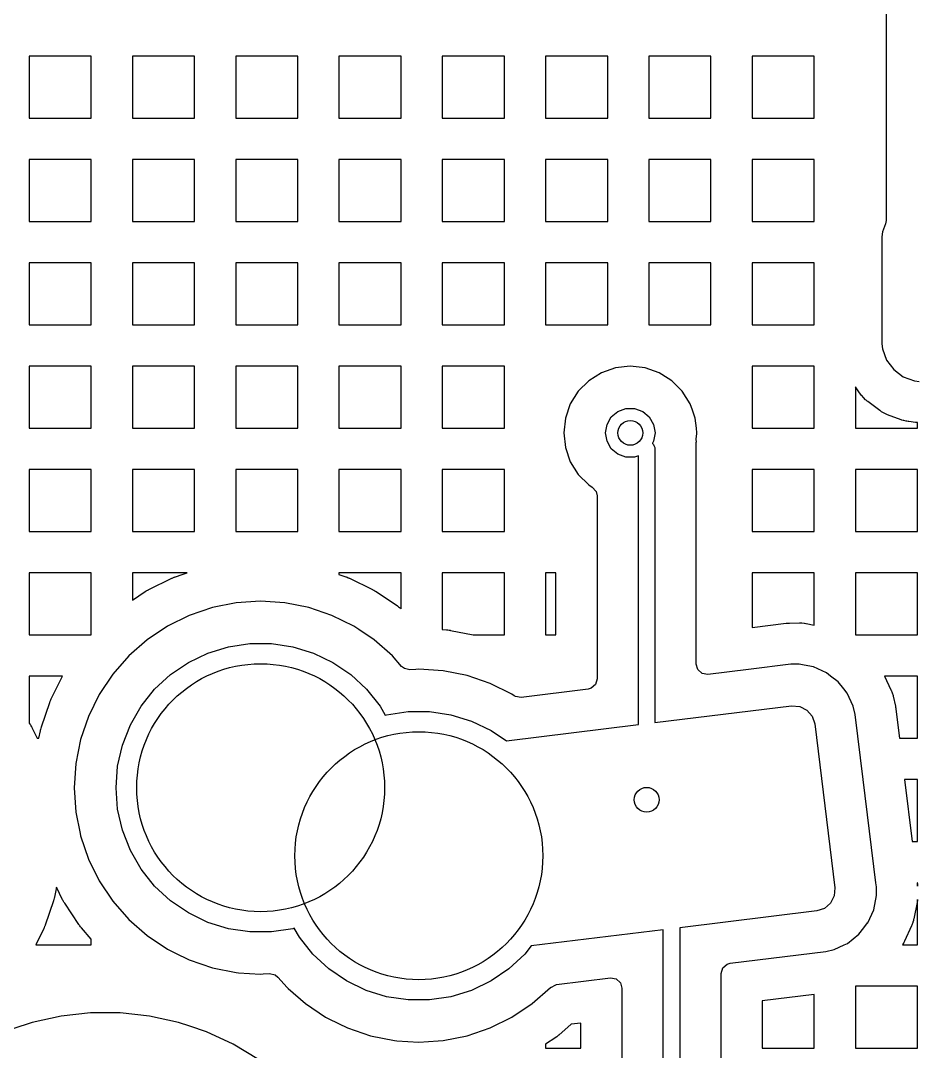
# Model space of a CAD drawing. Extents: x 2.49 to 8.57, y -5.87 to -1.87.
# Drawn here: x 5.5927 to 6.0205, y -4.6673 to -4.1763 of the extents above; entities that cross this region are included whole.
import ezdxf

# ---------------------------------------------------------------- set-up
doc = ezdxf.new("R2010")
doc.units = 0
doc.header["$MEASUREMENT"] = 0
doc.layers.add('BLACK', color=7, linetype='CONTINUOUS')

msp = doc.modelspace()

# ---------------------------------------------------------------- linework, layer by layer
at = {"layer": 'BLACK', "linetype": 'CONTINUOUS'}
for p, q in [((6.0051, -4.10219), (6.0051, -4.2715)), ((5.62638, -4.19323), (5.59678, -4.19323)), ((5.59678, -4.19323), (5.59678, -4.22284)), ((5.62638, -4.22284), (5.62638, -4.19323)), ((5.6756, -4.19323), (5.64599, -4.19323)), ((5.64599, -4.19323), (5.64599, -4.22284)), ((5.6756, -4.22284), (5.6756, -4.19323)), ((5.72481, -4.19323), (5.6952, -4.19323)), ((5.6952, -4.19323), (5.6952, -4.22284)), ((5.72481, -4.22284), (5.72481, -4.19323)), ((5.77402, -4.19323), (5.74442, -4.19323)), ((5.74442, -4.19323), (5.74442, -4.22284)), ((5.77402, -4.22284), (5.77402, -4.19323)), ((5.82323, -4.19323), (5.79363, -4.19323)), ((5.79363, -4.19323), (5.79363, -4.22284)), ((5.82323, -4.22284), (5.82323, -4.19323)), ((5.87245, -4.19323), (5.84284, -4.19323)), ((5.84284, -4.19323), (5.84284, -4.22284)), ((5.87245, -4.22284), (5.87245, -4.19323)), ((5.92166, -4.19323), (5.89205, -4.19323)), ((5.89205, -4.19323), (5.89205, -4.22284)), ((5.92166, -4.22284), (5.92166, -4.19323)), ((5.97087, -4.19323), (5.94127, -4.19323)), ((5.94127, -4.19323), (5.94127, -4.22284)), ((5.97087, -4.22284), (5.97087, -4.19323)), ((5.59678, -4.22284), (5.62638, -4.22284)), ((5.64599, -4.22284), (5.6756, -4.22284)), ((5.6952, -4.22284), (5.72481, -4.22284)), ((5.74442, -4.22284), (5.77402, -4.22284)), ((5.79363, -4.22284), (5.82323, -4.22284)), ((5.84284, -4.22284), (5.87245, -4.22284)), ((5.89205, -4.22284), (5.92166, -4.22284)), ((5.94127, -4.22284), (5.97087, -4.22284)), ((5.62638, -4.24244), (5.59678, -4.24244)), ((5.59678, -4.24244), (5.59678, -4.27205)), ((5.62638, -4.27205), (5.62638, -4.24244)), ((5.6756, -4.24244), (5.64599, -4.24244)), ((5.64599, -4.24244), (5.64599, -4.27205)), ((5.6756, -4.27205), (5.6756, -4.24244)), ((5.72481, -4.24244), (5.6952, -4.24244)), ((5.6952, -4.24244), (5.6952, -4.27205)), ((5.72481, -4.27205), (5.72481, -4.24244)), ((5.77402, -4.24244), (5.74442, -4.24244)), ((5.74442, -4.24244), (5.74442, -4.27205)), ((5.77402, -4.27205), (5.77402, -4.24244)), ((5.82323, -4.24244), (5.79363, -4.24244)), ((5.79363, -4.24244), (5.79363, -4.27205)), ((5.82323, -4.27205), (5.82323, -4.24244)), ((5.87245, -4.24244), (5.84284, -4.24244)), ((5.84284, -4.24244), (5.84284, -4.27205)), ((5.87245, -4.27205), (5.87245, -4.24244)), ((5.92166, -4.24244), (5.89205, -4.24244)), ((5.89205, -4.24244), (5.89205, -4.27205)), ((5.92166, -4.27205), (5.92166, -4.24244)), ((5.97087, -4.24244), (5.94127, -4.24244)), ((5.94127, -4.24244), (5.94127, -4.27205)), ((5.97087, -4.27205), (5.97087, -4.24244)), ((5.59678, -4.27205), (5.62638, -4.27205)), ((5.64599, -4.27205), (5.6756, -4.27205)), ((5.6952, -4.27205), (5.72481, -4.27205)), ((5.74442, -4.27205), (5.77402, -4.27205)), ((5.79363, -4.27205), (5.82323, -4.27205)), ((5.84284, -4.27205), (5.87245, -4.27205)), ((5.89205, -4.27205), (5.92166, -4.27205)), ((5.94127, -4.27205), (5.97087, -4.27205)), ((6.00479, -4.27321), (6.00338, -4.27698)), ((6.0051, -4.2715), (6.00479, -4.27321)), ((6.00338, -4.27698), (6.00313, -4.27933)), ((6.00313, -4.27933), (6.00313, -4.27933)), ((6.00313, -4.27933), (6.00313, -4.27933)), ((6.00313, -4.27933), (6.00313, -4.33034)), ((6.00338, -4.27698), (6.00338, -4.27698)), ((5.62638, -4.29165), (5.59678, -4.29165)), ((5.59678, -4.29165), (5.59678, -4.32126)), ((5.62638, -4.32126), (5.62638, -4.29165)), ((5.6756, -4.29165), (5.64599, -4.29165)), ((5.64599, -4.29165), (5.64599, -4.32126)), ((5.6756, -4.32126), (5.6756, -4.29165)), ((5.72481, -4.29165), (5.6952, -4.29165)), ((5.6952, -4.29165), (5.6952, -4.32126)), ((5.72481, -4.32126), (5.72481, -4.29165)), ((5.77402, -4.29165), (5.74442, -4.29165)), ((5.74442, -4.29165), (5.74442, -4.32126)), ((5.77402, -4.32126), (5.77402, -4.29165)), ((5.82323, -4.29165), (5.79363, -4.29165)), ((5.79363, -4.29165), (5.79363, -4.32126)), ((5.82323, -4.32126), (5.82323, -4.29165)), ((5.87245, -4.29165), (5.84284, -4.29165)), ((5.84284, -4.29165), (5.84284, -4.32126)), ((5.87245, -4.32126), (5.87245, -4.29165)), ((5.92166, -4.29165), (5.89205, -4.29165)), ((5.89205, -4.29165), (5.89205, -4.32126)), ((5.92166, -4.32126), (5.92166, -4.29165)), ((5.97087, -4.29165), (5.94127, -4.29165)), ((5.94127, -4.29165), (5.94127, -4.32126)), ((5.97087, -4.32126), (5.97087, -4.29165)), ((5.59678, -4.32126), (5.62638, -4.32126)), ((5.64599, -4.32126), (5.6756, -4.32126)), ((5.6952, -4.32126), (5.72481, -4.32126)), ((5.74442, -4.32126), (5.77402, -4.32126)), ((5.79363, -4.32126), (5.82323, -4.32126)), ((5.84284, -4.32126), (5.87245, -4.32126)), ((5.89205, -4.32126), (5.92166, -4.32126)), ((5.94127, -4.32126), (5.97087, -4.32126)), ((6.00313, -4.33034), (6.00313, -4.33034)), ((6.00313, -4.33034), (6.00338, -4.33269)), ((6.00338, -4.33269), (6.00536, -4.338)), ((6.00536, -4.338), (6.00536, -4.338)), ((6.00536, -4.338), (6.00876, -4.34254)), ((5.62638, -4.34087), (5.59678, -4.34087)), ((5.59678, -4.34087), (5.59678, -4.37047)), ((5.62638, -4.37047), (5.62638, -4.34087)), ((5.6756, -4.34087), (5.64599, -4.34087)), ((5.64599, -4.34087), (5.64599, -4.37047)), ((5.6756, -4.37047), (5.6756, -4.34087)), ((5.72481, -4.34087), (5.6952, -4.34087)), ((5.6952, -4.34087), (5.6952, -4.37047)), ((5.72481, -4.37047), (5.72481, -4.34087)), ((5.77402, -4.34087), (5.74442, -4.34087)), ((5.74442, -4.34087), (5.74442, -4.37047)), ((5.77402, -4.37047), (5.77402, -4.34087)), ((5.82323, -4.34087), (5.79363, -4.34087)), ((5.79363, -4.34087), (5.79363, -4.37047)), ((5.82323, -4.37047), (5.82323, -4.34087)), ((5.86947, -4.3441), (5.86345, -4.34788)), ((5.87617, -4.34176), (5.86947, -4.3441)), ((5.88323, -4.34096), (5.87617, -4.34176)), ((5.87617, -4.34176), (5.87617, -4.34176)), ((5.89029, -4.34176), (5.88323, -4.34096)), ((5.88323, -4.34096), (5.88323, -4.34096)), ((5.89699, -4.3441), (5.89029, -4.34176)), ((5.89029, -4.34176), (5.89029, -4.34176)), ((5.90125, -4.34678), (5.89699, -4.3441)), ((5.97087, -4.34087), (5.94127, -4.34087)), ((5.94127, -4.34087), (5.94127, -4.37047)), ((5.97087, -4.37047), (5.97087, -4.34087)), ((6.00876, -4.34254), (6.00876, -4.34254)), ((6.00876, -4.34254), (6.01329, -4.34593)), ((5.86345, -4.34788), (5.85843, -4.3529)), ((5.903, -4.34788), (5.90125, -4.34678)), ((5.90802, -4.3529), (5.903, -4.34788)), ((6.01329, -4.34593), (6.01329, -4.34593)), ((6.01329, -4.34593), (6.0186, -4.34791)), ((6.0186, -4.34791), (6.0186, -4.34791)), ((6.0186, -4.34791), (6.01888, -4.34794)), ((6.01888, -4.34794), (6.02095, -4.34816)), ((5.85843, -4.3529), (5.85465, -4.35892)), ((5.9118, -4.35892), (5.90802, -4.3529)), ((5.9922, -4.35313), (5.99048, -4.35083)), ((5.99048, -4.35083), (5.99048, -4.37047)), ((5.99348, -4.35485), (5.9922, -4.35313)), ((5.85465, -4.35892), (5.85231, -4.36562)), ((5.91284, -4.36188), (5.9118, -4.35892)), ((5.9937, -4.35512), (5.99348, -4.35485)), ((5.99416, -4.35565), (5.9937, -4.35512)), ((5.9944, -4.3559), (5.99416, -4.35565)), ((5.99539, -4.35689), (5.9944, -4.3559)), ((5.99564, -4.35713), (5.99539, -4.35689)), ((5.99618, -4.35759), (5.99564, -4.35713)), ((5.99645, -4.35781), (5.99618, -4.35759)), ((6.00211, -4.36205), (5.99645, -4.35781)), ((5.87418, -4.36508), (5.87732, -4.36245)), ((5.87732, -4.36245), (5.88118, -4.36104)), ((5.88118, -4.36104), (5.88528, -4.36104)), ((5.88528, -4.36104), (5.88913, -4.36245)), ((5.88913, -4.36245), (5.89228, -4.36508)), ((5.91415, -4.36562), (5.91284, -4.36188)), ((6.00239, -4.36225), (6.00211, -4.36205)), ((6.00298, -4.36263), (6.00239, -4.36225)), ((6.00328, -4.3628), (6.00298, -4.36263)), ((6.00451, -4.36347), (6.00328, -4.3628)), ((6.00482, -4.36363), (6.00451, -4.36347)), ((6.00546, -4.36392), (6.00482, -4.36363)), ((6.00579, -4.36406), (6.00546, -4.36392)), ((6.01233, -4.3665), (6.00579, -4.36406)), ((5.85231, -4.36562), (5.85151, -4.37268)), ((5.85231, -4.36562), (5.85231, -4.36562)), ((5.87142, -4.37268), (5.87213, -4.36864)), ((5.87213, -4.36864), (5.87418, -4.36508)), ((5.89228, -4.36508), (5.89433, -4.36864)), ((5.89433, -4.36864), (5.89504, -4.37268)), ((5.9147, -4.37047), (5.91415, -4.36562)), ((5.91415, -4.36562), (5.91415, -4.36562)), ((6.01261, -4.36659), (6.01233, -4.3665)), ((6.0132, -4.36677), (6.01261, -4.36659)), ((6.0135, -4.36685), (6.0132, -4.36677)), ((6.01469, -4.36713), (6.0135, -4.36685)), ((6.01499, -4.36719), (6.01469, -4.36713)), ((6.0156, -4.3673), (6.01499, -4.36719)), ((6.0159, -4.36734), (6.0156, -4.3673)), ((6.01911, -4.36769), (6.0159, -4.36734)), ((6.01924, -4.3677), (6.01911, -4.36769)), ((6.01951, -4.36772), (6.01924, -4.3677)), ((6.01964, -4.36773), (6.01951, -4.36772)), ((6.02008, -4.36775), (6.01964, -4.36773)), ((6.02008, -4.36777), (6.02008, -4.36775)), ((6.02008, -4.37047), (6.02008, -4.36777)), ((5.59678, -4.37047), (5.62638, -4.37047)), ((5.64599, -4.37047), (5.6756, -4.37047)), ((5.6952, -4.37047), (5.72481, -4.37047)), ((5.74442, -4.37047), (5.77402, -4.37047)), ((5.79363, -4.37047), (5.82323, -4.37047)), ((5.85151, -4.37268), (5.85151, -4.37268)), ((5.85151, -4.37268), (5.85231, -4.37973)), ((5.87213, -4.37672), (5.87142, -4.37268)), ((5.89504, -4.37268), (5.89433, -4.37672)), ((5.91494, -4.37268), (5.9147, -4.37047)), ((5.91471, -4.37474), (5.91494, -4.37268)), ((5.91494, -4.37268), (5.91494, -4.37268)), ((5.94127, -4.37047), (5.97087, -4.37047)), ((5.99048, -4.37047), (6.02008, -4.37047)), ((5.87418, -4.38027), (5.87213, -4.37672)), ((5.89433, -4.37672), (5.89378, -4.37766)), ((5.89378, -4.37766), (5.89383, -4.37771)), ((5.89383, -4.37771), (5.89432, -4.37831)), ((5.89432, -4.37831), (5.89447, -4.37866)), ((5.89447, -4.37866), (5.89491, -4.37973)), ((5.9146, -4.37574), (5.91467, -4.3751)), ((5.9147, -4.37706), (5.9146, -4.37574)), ((5.91469, -4.37738), (5.91465, -4.37706)), ((5.91465, -4.37706), (5.9147, -4.37706)), ((5.91467, -4.3751), (5.91471, -4.37474)), ((5.91469, -4.41969), (5.91469, -4.37738)), ((5.85231, -4.37973), (5.85231, -4.37973)), ((5.85231, -4.37973), (5.85465, -4.38644)), ((5.87732, -4.38291), (5.87418, -4.38027)), ((5.88118, -4.38431), (5.87732, -4.38291)), ((5.88711, -4.38364), (5.88528, -4.38431)), ((5.88711, -4.51165), (5.88711, -4.38364)), ((5.89491, -4.37973), (5.89498, -4.38049)), ((5.89498, -4.38049), (5.89498, -4.51068)), ((5.85465, -4.38644), (5.85843, -4.39245)), ((5.88528, -4.38431), (5.88118, -4.38431)), ((5.62638, -4.39008), (5.59678, -4.39008)), ((5.59678, -4.39008), (5.59678, -4.41969)), ((5.62638, -4.41969), (5.62638, -4.39008)), ((5.6756, -4.39008), (5.64599, -4.39008)), ((5.64599, -4.39008), (5.64599, -4.41969)), ((5.6756, -4.41969), (5.6756, -4.39008)), ((5.72481, -4.39008), (5.6952, -4.39008)), ((5.6952, -4.39008), (5.6952, -4.41969)), ((5.72481, -4.41969), (5.72481, -4.39008)), ((5.77402, -4.39008), (5.74442, -4.39008)), ((5.74442, -4.39008), (5.74442, -4.41969)), ((5.77402, -4.41969), (5.77402, -4.39008)), ((5.82323, -4.39008), (5.79363, -4.39008)), ((5.79363, -4.39008), (5.79363, -4.41969)), ((5.82323, -4.41969), (5.82323, -4.39008)), ((5.85843, -4.39245), (5.86345, -4.39747)), ((5.97087, -4.39008), (5.94127, -4.39008)), ((5.94127, -4.39008), (5.94127, -4.41969)), ((5.97087, -4.41969), (5.97087, -4.39008)), ((6.02008, -4.39008), (5.99048, -4.39008)), ((5.99048, -4.39008), (5.99048, -4.41969)), ((6.02008, -4.41969), (6.02008, -4.39008)), ((5.86345, -4.39747), (5.86512, -4.39852)), ((5.86512, -4.39852), (5.86694, -4.40058)), ((5.86694, -4.40058), (5.8674, -4.40265)), ((5.8674, -4.40265), (5.8674, -4.4899)), ((5.59678, -4.41969), (5.62638, -4.41969)), ((5.64599, -4.41969), (5.6756, -4.41969)), ((5.6952, -4.41969), (5.72481, -4.41969)), ((5.74442, -4.41969), (5.77402, -4.41969)), ((5.79363, -4.41969), (5.82323, -4.41969)), ((5.91469, -4.46539), (5.91469, -4.41969)), ((5.94127, -4.41969), (5.97087, -4.41969)), ((5.99048, -4.41969), (6.02008, -4.41969)), ((5.62638, -4.43929), (5.59678, -4.43929)), ((5.59678, -4.43929), (5.59678, -4.4689)), ((5.62638, -4.45237), (5.62638, -4.43929)), ((5.67209, -4.43929), (5.64599, -4.43929)), ((5.64599, -4.43929), (5.64599, -4.45237)), ((5.65373, -4.44735), (5.66472, -4.44193)), ((5.66472, -4.44193), (5.66486, -4.44186)), ((5.66486, -4.44186), (5.66516, -4.44173)), ((5.66516, -4.44173), (5.6653, -4.44166)), ((5.6653, -4.44166), (5.6659, -4.44142)), ((5.6659, -4.44142), (5.66604, -4.44136)), ((5.66604, -4.44136), (5.66635, -4.44124)), ((5.66635, -4.44124), (5.6665, -4.44119)), ((5.6665, -4.44119), (5.66975, -4.44009)), ((5.66975, -4.44009), (5.67209, -4.43929)), ((5.77402, -4.43929), (5.74442, -4.43929)), ((5.74442, -4.43929), (5.74442, -4.44009)), ((5.74442, -4.44009), (5.74767, -4.44119)), ((5.74767, -4.44119), (5.74782, -4.44124)), ((5.74782, -4.44124), (5.74812, -4.44136)), ((5.74812, -4.44136), (5.74827, -4.44142)), ((5.74827, -4.44142), (5.74886, -4.44166)), ((5.74886, -4.44166), (5.74901, -4.44173)), ((5.74901, -4.44173), (5.7493, -4.44186)), ((5.7493, -4.44186), (5.74944, -4.44193)), ((5.74944, -4.44193), (5.76044, -4.44735)), ((5.77402, -4.45647), (5.77402, -4.43929)), ((5.82323, -4.43929), (5.79363, -4.43929)), ((5.79363, -4.43929), (5.79363, -4.46637)), ((5.82323, -4.4689), (5.82323, -4.43929)), ((5.8478, -4.43929), (5.84284, -4.43929)), ((5.84284, -4.43929), (5.84284, -4.4689)), ((5.8478, -4.4689), (5.8478, -4.43929)), ((5.97087, -4.43929), (5.94127, -4.43929)), ((5.94127, -4.43929), (5.94127, -4.46539)), ((5.97087, -4.46424), (5.97087, -4.43929)), ((6.02008, -4.43929), (5.99048, -4.43929)), ((5.99048, -4.43929), (5.99048, -4.4689)), ((6.02008, -4.4689), (6.02008, -4.43929)), ((5.6526, -4.44797), (5.65316, -4.44765)), ((5.65316, -4.44765), (5.6533, -4.44757)), ((5.6533, -4.44757), (5.65358, -4.44742)), ((5.65358, -4.44742), (5.65373, -4.44735)), ((5.76044, -4.44735), (5.76058, -4.44742)), ((5.76058, -4.44742), (5.76086, -4.44757)), ((5.76086, -4.44757), (5.761, -4.44765)), ((5.761, -4.44765), (5.76156, -4.44797)), ((5.62638, -4.4689), (5.62638, -4.45237)), ((5.64599, -4.45237), (5.65206, -4.44831)), ((5.65206, -4.44831), (5.65219, -4.44822)), ((5.65219, -4.44822), (5.65247, -4.44805)), ((5.65247, -4.44805), (5.6526, -4.44797)), ((5.76156, -4.44797), (5.7617, -4.44805)), ((5.7617, -4.44805), (5.76197, -4.44822)), ((5.76197, -4.44822), (5.7621, -4.44831)), ((5.7621, -4.44831), (5.77229, -4.45512)), ((5.6841, -4.45592), (5.6731, -4.45965)), ((5.69549, -4.45365), (5.6841, -4.45592)), ((5.6841, -4.45592), (5.6841, -4.45592)), ((5.70708, -4.45289), (5.69549, -4.45365)), ((5.69549, -4.45365), (5.69549, -4.45365)), ((5.69549, -4.45365), (5.69549, -4.45365)), ((5.69549, -4.45365), (5.69549, -4.45365)), ((5.69549, -4.45365), (5.69549, -4.45365)), ((5.71867, -4.45365), (5.70708, -4.45289)), ((5.70708, -4.45289), (5.70708, -4.45289)), ((5.73006, -4.45592), (5.71867, -4.45365)), ((5.71867, -4.45365), (5.71867, -4.45365)), ((5.71867, -4.45365), (5.71867, -4.45365)), ((5.74106, -4.45965), (5.73006, -4.45592)), ((5.73006, -4.45592), (5.73006, -4.45592)), ((5.73006, -4.45592), (5.73006, -4.45592)), ((5.77229, -4.45512), (5.77243, -4.45521)), ((5.77243, -4.45521), (5.77269, -4.4554)), ((5.77269, -4.4554), (5.77282, -4.45549)), ((5.77282, -4.45549), (5.77332, -4.45588)), ((5.77332, -4.45588), (5.77345, -4.45598)), ((5.77345, -4.45598), (5.7737, -4.45619)), ((5.7737, -4.45619), (5.77382, -4.45629)), ((5.77382, -4.45629), (5.77402, -4.45647)), ((5.6731, -4.45965), (5.66269, -4.46479)), ((5.75148, -4.46479), (5.74106, -4.45965)), ((5.66269, -4.46479), (5.65303, -4.47124)), ((5.75385, -4.46637), (5.75148, -4.46479)), ((5.75148, -4.46479), (5.75148, -4.46479)), ((5.76113, -4.47124), (5.75385, -4.46637)), ((5.79363, -4.46637), (5.79565, -4.4665)), ((5.79565, -4.4665), (5.79581, -4.46652)), ((5.79581, -4.46652), (5.79613, -4.46655)), ((5.79613, -4.46655), (5.79629, -4.46657)), ((5.79629, -4.46657), (5.79692, -4.46665)), ((5.79692, -4.46665), (5.79708, -4.46667)), ((5.79708, -4.46667), (5.7974, -4.46673)), ((5.7974, -4.46673), (5.79756, -4.46676)), ((5.79756, -4.46676), (5.80833, -4.4689)), ((5.91469, -4.4689), (5.91469, -4.46539)), ((5.94127, -4.46539), (5.95753, -4.4634)), ((5.95753, -4.4634), (5.95765, -4.46338)), ((5.95765, -4.46338), (5.9579, -4.46336)), ((5.9579, -4.46336), (5.95803, -4.46335)), ((5.95803, -4.46335), (5.95853, -4.46331)), ((5.95853, -4.46331), (5.95865, -4.46331)), ((5.95865, -4.46331), (5.9589, -4.46329)), ((5.9589, -4.46329), (5.95902, -4.46329)), ((5.95902, -4.46329), (5.96388, -4.46319)), ((5.96388, -4.46319), (5.96414, -4.46319)), ((5.96414, -4.46319), (5.96468, -4.46321)), ((5.96468, -4.46321), (5.96494, -4.46323)), ((5.96494, -4.46323), (5.96601, -4.46332)), ((5.96601, -4.46332), (5.96627, -4.46335)), ((5.96627, -4.46335), (5.96681, -4.46343)), ((5.96681, -4.46343), (5.96707, -4.46347)), ((5.96707, -4.46347), (5.97087, -4.46424)), ((5.59678, -4.4689), (5.62638, -4.4689)), ((5.65303, -4.47124), (5.6443, -4.4789)), ((5.76987, -4.4789), (5.76113, -4.47124)), ((5.80833, -4.4689), (5.82323, -4.4689)), ((5.84284, -4.4689), (5.8478, -4.4689)), ((5.91469, -4.48289), (5.91469, -4.4689)), ((5.99048, -4.4689), (6.02008, -4.4689)), ((5.68191, -4.47755), (5.69175, -4.47452)), ((5.69175, -4.47452), (5.70193, -4.47298)), ((5.70193, -4.47298), (5.71223, -4.47298)), ((5.71223, -4.47298), (5.72241, -4.47452)), ((5.72241, -4.47452), (5.73225, -4.47755)), ((5.6443, -4.4789), (5.63664, -4.48763)), ((5.66412, -4.48782), (5.67263, -4.48202)), ((5.67263, -4.48202), (5.68191, -4.47755)), ((5.73225, -4.47755), (5.74153, -4.48202)), ((5.74153, -4.48202), (5.75004, -4.48782)), ((5.77426, -4.48391), (5.76987, -4.4789)), ((5.77557, -4.48496), (5.77426, -4.48391)), ((5.77825, -4.48556), (5.77557, -4.48496)), ((5.78105, -4.48538), (5.77825, -4.48556)), ((5.78246, -4.48529), (5.78105, -4.48538)), ((5.79405, -4.48605), (5.78246, -4.48529)), ((5.78246, -4.48529), (5.78246, -4.48529)), ((5.78246, -4.48529), (5.78246, -4.48529)), ((5.78246, -4.48529), (5.78246, -4.48529)), ((5.80544, -4.48831), (5.79405, -4.48605)), ((5.79405, -4.48605), (5.79405, -4.48605)), ((5.79405, -4.48605), (5.79405, -4.48605)), ((5.91541, -4.48545), (5.91469, -4.48289)), ((5.91745, -4.48729), (5.91541, -4.48545)), ((5.93951, -4.48536), (5.92016, -4.48774)), ((5.95967, -4.48289), (5.93951, -4.48536)), ((5.96374, -4.4828), (5.95967, -4.48289)), ((5.95967, -4.48289), (5.95967, -4.48289)), ((5.95967, -4.48289), (5.95967, -4.48289)), ((5.96601, -4.48326), (5.96374, -4.4828)), ((5.96374, -4.4828), (5.96374, -4.4828)), ((5.96374, -4.4828), (5.96374, -4.4828)), ((5.97051, -4.48416), (5.96601, -4.48326)), ((5.97679, -4.48704), (5.97051, -4.48416)), ((5.97051, -4.48416), (5.97051, -4.48416)), ((5.97051, -4.48416), (5.97051, -4.48416)), ((5.97866, -4.4885), (5.97679, -4.48704)), ((5.61266, -4.4885), (5.59678, -4.4885)), ((5.59678, -4.4885), (5.59678, -4.51089)), ((5.60732, -4.49932), (5.61266, -4.4885)), ((5.63664, -4.48763), (5.63019, -4.49729)), ((5.65658, -4.49482), (5.66412, -4.48782)), ((5.75004, -4.48782), (5.75759, -4.49482)), ((5.81644, -4.49205), (5.80544, -4.48831)), ((5.80544, -4.48831), (5.80544, -4.48831)), ((5.80544, -4.48831), (5.80544, -4.48831)), ((5.8674, -4.4899), (5.86663, -4.49254)), ((5.92016, -4.48774), (5.91745, -4.48729)), ((5.98223, -4.4913), (5.97866, -4.4885)), ((5.98492, -4.49465), (5.98223, -4.4913)), ((5.98223, -4.4913), (5.98223, -4.4913)), ((5.98223, -4.4913), (5.98223, -4.4913)), ((6.02008, -4.4885), (6.00437, -4.4885)), ((6.00437, -4.4885), (6.00745, -4.49503)), ((6.02008, -4.51811), (6.02008, -4.4885)), ((5.65016, -4.50288), (5.65658, -4.49482)), ((5.75759, -4.49482), (5.76401, -4.50288)), ((5.82685, -4.49718), (5.81644, -4.49205)), ((5.86312, -4.49474), (5.8312, -4.49866)), ((5.86455, -4.49434), (5.86312, -4.49474)), ((5.86663, -4.49254), (5.86455, -4.49434)), ((5.98655, -4.49669), (5.98492, -4.49465)), ((5.9895, -4.50293), (5.98655, -4.49669)), ((6.00745, -4.49503), (6.00756, -4.49527)), ((6.00756, -4.49527), (6.00776, -4.49577)), ((6.00776, -4.49577), (6.00786, -4.49602)), ((6.00786, -4.49602), (6.00821, -4.49703)), ((5.60265, -4.51271), (5.60659, -4.5011)), ((5.60659, -4.5011), (5.60664, -4.50095)), ((5.60664, -4.50095), (5.60675, -4.50065)), ((5.60675, -4.50065), (5.60681, -4.5005)), ((5.60681, -4.5005), (5.60706, -4.49991)), ((5.60706, -4.49991), (5.60712, -4.49976)), ((5.60712, -4.49976), (5.60725, -4.49947)), ((5.60725, -4.49947), (5.60732, -4.49932)), ((5.63019, -4.49729), (5.62505, -4.50771)), ((5.82789, -4.49788), (5.82685, -4.49718)), ((5.82685, -4.49718), (5.82685, -4.49718)), ((5.82848, -4.49821), (5.82789, -4.49788)), ((5.8312, -4.49866), (5.82848, -4.49821)), ((6.00821, -4.49703), (6.00829, -4.49728)), ((6.00829, -4.49728), (6.00843, -4.4978)), ((6.00843, -4.4978), (6.0085, -4.49806)), ((6.0085, -4.49806), (6.00958, -4.50279)), ((5.64501, -4.51179), (5.65016, -4.50288)), ((5.76401, -4.50288), (5.76646, -4.50712)), ((5.76713, -4.50691), (5.77731, -4.50538)), ((5.77731, -4.50538), (5.78761, -4.50538)), ((5.78761, -4.50538), (5.79779, -4.50691)), ((5.89498, -4.51068), (5.96012, -4.50268)), ((5.96012, -4.50268), (5.96395, -4.50297)), ((5.96395, -4.50297), (5.96738, -4.5047)), ((5.96738, -4.5047), (5.96989, -4.50761)), ((5.99041, -4.5069), (5.9895, -4.50293)), ((6.00958, -4.50279), (6.0096, -4.50291)), ((6.0096, -4.50291), (6.00965, -4.50316)), ((6.00965, -4.50316), (6.00968, -4.50328)), ((6.00968, -4.50328), (6.00976, -4.50377)), ((6.00976, -4.50377), (6.00978, -4.50389)), ((6.00978, -4.50389), (6.00982, -4.50414)), ((6.00982, -4.50414), (6.00984, -4.50426)), ((6.00984, -4.50426), (6.01154, -4.51811)), ((5.59678, -4.51089), (5.59726, -4.51161)), ((5.59726, -4.51161), (5.59735, -4.51175)), ((5.62505, -4.50771), (5.62131, -4.51871)), ((5.76646, -4.50712), (5.76713, -4.50691)), ((5.79779, -4.50691), (5.80763, -4.50995)), ((5.80763, -4.50995), (5.81691, -4.51441)), ((5.82418, -4.51938), (5.88711, -4.51165)), ((5.96989, -4.50761), (5.97109, -4.51125)), ((5.97109, -4.51125), (5.98068, -4.58941)), ((5.99419, -4.53772), (5.99041, -4.5069)), ((5.59735, -4.51175), (5.59752, -4.51202)), ((5.59752, -4.51202), (5.5976, -4.51216)), ((5.5976, -4.51216), (5.59792, -4.51272)), ((5.59792, -4.51272), (5.598, -4.51285)), ((5.598, -4.51285), (5.59815, -4.51314)), ((5.59815, -4.51314), (5.59822, -4.51328)), ((5.59822, -4.51328), (5.6006, -4.51811)), ((5.60144, -4.51811), (5.60215, -4.51457)), ((5.60215, -4.51457), (5.60218, -4.51441)), ((5.60218, -4.51441), (5.60225, -4.5141)), ((5.60225, -4.5141), (5.60229, -4.51394)), ((5.60229, -4.51394), (5.60246, -4.51332)), ((5.60246, -4.51332), (5.6025, -4.51317)), ((5.6025, -4.51317), (5.6026, -4.51286)), ((5.6026, -4.51286), (5.60265, -4.51271)), ((5.64124, -4.52138), (5.64501, -4.51179)), ((5.81691, -4.51441), (5.82418, -4.51938)), ((5.6006, -4.51811), (5.60144, -4.51811)), ((5.62131, -4.51871), (5.61905, -4.5301)), ((5.62131, -4.51871), (5.62131, -4.51871)), ((5.63895, -4.53142), (5.64124, -4.52138)), ((6.01154, -4.51811), (6.02008, -4.51811)), ((5.61905, -4.5301), (5.61829, -4.54169)), ((5.61905, -4.5301), (5.61905, -4.5301)), ((5.63818, -4.54169), (5.63895, -4.53142)), ((6.00023, -4.58693), (5.99419, -4.53772)), ((6.02008, -4.53772), (6.01394, -4.53772)), ((6.01394, -4.53772), (6.01758, -4.56732)), ((6.02008, -4.56732), (6.02008, -4.53772)), ((5.61829, -4.54169), (5.61829, -4.54169)), ((5.61829, -4.54169), (5.61905, -4.55328)), ((5.63895, -4.55196), (5.63818, -4.54169)), ((5.61905, -4.55328), (5.61905, -4.55328)), ((5.61905, -4.55328), (5.61905, -4.55328)), ((5.61905, -4.55328), (5.62108, -4.56347)), ((5.64124, -4.56199), (5.63895, -4.55196)), ((5.62108, -4.56347), (5.62131, -4.56467)), ((5.62131, -4.56467), (5.62131, -4.56467)), ((5.62131, -4.56467), (5.62505, -4.57567)), ((5.64501, -4.57158), (5.64124, -4.56199)), ((6.01758, -4.56732), (6.02008, -4.56732)), ((5.65016, -4.5805), (5.64501, -4.57158)), ((5.62505, -4.57567), (5.63018, -4.58608)), ((5.65658, -4.58855), (5.65016, -4.5805)), ((5.60976, -4.589), (5.60882, -4.59376)), ((5.61274, -4.59504), (5.60976, -4.589)), ((5.63018, -4.58608), (5.63019, -4.58608)), ((5.63019, -4.58608), (5.63664, -4.59574)), ((5.66412, -4.59555), (5.65658, -4.58855)), ((5.98068, -4.58941), (5.9804, -4.59324)), ((6.00048, -4.58896), (6.00023, -4.58693)), ((6.00057, -4.59303), (6.00048, -4.58896)), ((6.02008, -4.58693), (6.01999, -4.58693)), ((6.01999, -4.58693), (6.01999, -4.58694)), ((6.01999, -4.58694), (6.02001, -4.58719)), ((6.02001, -4.58719), (6.02002, -4.58731)), ((6.02002, -4.58731), (6.02006, -4.58781)), ((6.02006, -4.58781), (6.02006, -4.58794)), ((6.02006, -4.58794), (6.02008, -4.58819)), ((6.02008, -4.58856), (6.02008, -4.58693)), ((6.02008, -4.58819), (6.02008, -4.58831)), ((6.02008, -4.58831), (6.02008, -4.58856)), ((5.60851, -4.595), (5.60846, -4.59516)), ((5.60867, -4.59438), (5.60851, -4.595)), ((5.60871, -4.59423), (5.60867, -4.59438)), ((5.60878, -4.59391), (5.60871, -4.59423)), ((5.60882, -4.59376), (5.60878, -4.59391)), ((5.61282, -4.59518), (5.61274, -4.59504)), ((5.9804, -4.59324), (5.97867, -4.59667)), ((5.99921, -4.5998), (6.00057, -4.59303)), ((6.02008, -4.59487), (6.02005, -4.5953)), ((6.02008, -4.61654), (6.02008, -4.59487)), ((5.60832, -4.59562), (5.60438, -4.60722)), ((5.60837, -4.59546), (5.60832, -4.59562)), ((5.60846, -4.59516), (5.60837, -4.59546)), ((5.61297, -4.59547), (5.61282, -4.59518)), ((5.61305, -4.59561), (5.61297, -4.59547)), ((5.61337, -4.59617), (5.61305, -4.59561)), ((5.61345, -4.5963), (5.61337, -4.59617)), ((5.61362, -4.59657), (5.61345, -4.5963)), ((5.6137, -4.59671), (5.61362, -4.59657)), ((5.62051, -4.6069), (5.6137, -4.59671)), ((5.63664, -4.59574), (5.6443, -4.60447)), ((5.67263, -4.60135), (5.66412, -4.59555)), ((5.97576, -4.59917), (5.97212, -4.60038)), ((5.97867, -4.59667), (5.97576, -4.59917)), ((5.99635, -4.60602), (5.99921, -4.5998)), ((6.01989, -4.59636), (6.01832, -4.60421)), ((6.01994, -4.59609), (6.01989, -4.59636)), ((6.02002, -4.59556), (6.01994, -4.59609)), ((6.02005, -4.5953), (6.02002, -4.59556)), ((5.6443, -4.60447), (5.65303, -4.61213)), ((5.68191, -4.60582), (5.67263, -4.60135)), ((5.97212, -4.60038), (5.90679, -4.6084)), ((6.01826, -4.60449), (6.01811, -4.60504)), ((6.01832, -4.60421), (6.01826, -4.60449)), ((5.60364, -4.609), (5.59993, -4.61654)), ((5.60371, -4.60886), (5.60364, -4.609)), ((5.60384, -4.60856), (5.60371, -4.60886)), ((5.60391, -4.60841), (5.60384, -4.60856)), ((5.60415, -4.60782), (5.60391, -4.60841)), ((5.60421, -4.60767), (5.60415, -4.60782)), ((5.60433, -4.60737), (5.60421, -4.60767)), ((5.60438, -4.60722), (5.60433, -4.60737)), ((5.6206, -4.60703), (5.62051, -4.6069)), ((5.62079, -4.60729), (5.6206, -4.60703)), ((5.62089, -4.60742), (5.62079, -4.60729)), ((5.62128, -4.60793), (5.62089, -4.60742)), ((5.62138, -4.60806), (5.62128, -4.60793)), ((5.62158, -4.6083), (5.62138, -4.60806)), ((5.62169, -4.60843), (5.62158, -4.6083)), ((5.62638, -4.61378), (5.62169, -4.60843)), ((5.69175, -4.60886), (5.68191, -4.60582)), ((5.70193, -4.61039), (5.69175, -4.60886)), ((5.72241, -4.60886), (5.71223, -4.61039)), ((5.72308, -4.60865), (5.72241, -4.60886)), ((5.72553, -4.61289), (5.72308, -4.60865)), ((5.89892, -4.60936), (5.83604, -4.61708)), ((5.89892, -4.78334), (5.89892, -4.60936)), ((5.90679, -4.6084), (5.90679, -4.78497)), ((5.99207, -4.61152), (5.99446, -4.60846)), ((5.99446, -4.60846), (5.99633, -4.60608)), ((5.99633, -4.60608), (5.99635, -4.60602)), ((6.01726, -4.60746), (6.0139, -4.61478)), ((6.01737, -4.6072), (6.01726, -4.60746)), ((6.01758, -4.60667), (6.01737, -4.6072)), ((6.01768, -4.6064), (6.01758, -4.60667)), ((6.01803, -4.60532), (6.01768, -4.6064)), ((6.01811, -4.60504), (6.01803, -4.60532)), ((5.62638, -4.61654), (5.62638, -4.61378)), ((5.65303, -4.61213), (5.66269, -4.61858)), ((5.71223, -4.61039), (5.70193, -4.61039)), ((5.73195, -4.62094), (5.72553, -4.61289)), ((5.98668, -4.61583), (5.99207, -4.61152)), ((5.59993, -4.61654), (5.62638, -4.61654)), ((5.66269, -4.61858), (5.66269, -4.61858)), ((5.66269, -4.61858), (5.6662, -4.62032)), ((5.83604, -4.61708), (5.83296, -4.62094)), ((5.97647, -4.61969), (5.98044, -4.61879)), ((5.98044, -4.61879), (5.9852, -4.61654)), ((5.9852, -4.61654), (5.98668, -4.61583)), ((6.01337, -4.61578), (6.01291, -4.61654)), ((6.01291, -4.61654), (6.02008, -4.61654)), ((6.01351, -4.61554), (6.01337, -4.61578)), ((6.01378, -4.61503), (6.01351, -4.61554)), ((6.0139, -4.61478), (6.01378, -4.61503)), ((5.6662, -4.62032), (5.6731, -4.62372)), ((5.6731, -4.62372), (5.6841, -4.62745)), ((5.7395, -4.62795), (5.73195, -4.62094)), ((5.83296, -4.62094), (5.82541, -4.62795)), ((5.93079, -4.6253), (5.97647, -4.61969)), ((5.6841, -4.62745), (5.69549, -4.62972)), ((5.74801, -4.63375), (5.7395, -4.62795)), ((5.82541, -4.62795), (5.81691, -4.63375)), ((5.9265, -4.63015), (5.92727, -4.62751)), ((5.92727, -4.62751), (5.92935, -4.62571)), ((5.92935, -4.62571), (5.93079, -4.6253)), ((5.69549, -4.62972), (5.6966, -4.62979)), ((5.6966, -4.62979), (5.70708, -4.63048)), ((5.70708, -4.63048), (5.70823, -4.6304)), ((5.70708, -4.63048), (5.70708, -4.63048)), ((5.70708, -4.63048), (5.70708, -4.63048)), ((5.70823, -4.6304), (5.71129, -4.6302)), ((5.71129, -4.6302), (5.71397, -4.6308)), ((5.71397, -4.6308), (5.71528, -4.63186)), ((5.71528, -4.63186), (5.71967, -4.63687)), ((5.75729, -4.63822), (5.74801, -4.63375)), ((5.81691, -4.63375), (5.80763, -4.63822)), ((5.84812, -4.63545), (5.87374, -4.63231)), ((5.87374, -4.63231), (5.87645, -4.63276)), ((5.87645, -4.63276), (5.87849, -4.6346)), ((5.9265, -4.64318), (5.9265, -4.63015)), ((5.71967, -4.63687), (5.72019, -4.63732)), ((5.72019, -4.63732), (5.7284, -4.64452)), ((5.76713, -4.64125), (5.75729, -4.63822)), ((5.80763, -4.63822), (5.79779, -4.64125)), ((5.83651, -4.64452), (5.84524, -4.63687)), ((5.84524, -4.63687), (5.84526, -4.63685)), ((5.84524, -4.63687), (5.84524, -4.63687)), ((5.84526, -4.63685), (5.84527, -4.63684)), ((5.84527, -4.63684), (5.84536, -4.63676)), ((5.84536, -4.63676), (5.84538, -4.63678)), ((5.84538, -4.63678), (5.84768, -4.63553)), ((5.84768, -4.63553), (5.84812, -4.63545)), ((5.87849, -4.6346), (5.87922, -4.63715)), ((5.87922, -4.63715), (5.87922, -4.70736)), ((6.02008, -4.63614), (5.99048, -4.63614)), ((5.99048, -4.63614), (5.99048, -4.66575)), ((6.02008, -4.66575), (6.02008, -4.63614)), ((5.77731, -4.64279), (5.76713, -4.64125)), ((5.78761, -4.64279), (5.77731, -4.64279)), ((5.79779, -4.64125), (5.78761, -4.64279)), ((5.9265, -4.71496), (5.9265, -4.64318)), ((5.97087, -4.64013), (5.94611, -4.64318)), ((5.94611, -4.64318), (5.94611, -4.66575)), ((5.97087, -4.66575), (5.97087, -4.64013)), ((5.62603, -4.64891), (5.61202, -4.65043)), ((5.64012, -4.64891), (5.62603, -4.64891)), ((5.62603, -4.64891), (5.62603, -4.64891)), ((5.65412, -4.65043), (5.64012, -4.64891)), ((5.64012, -4.64891), (5.64012, -4.64891)), ((5.7284, -4.64452), (5.73806, -4.65098)), ((5.82685, -4.65098), (5.83651, -4.64452)), ((5.59826, -4.65346), (5.58897, -4.65659)), ((5.61202, -4.65043), (5.59826, -4.65346)), ((5.66788, -4.65346), (5.65412, -4.65043)), ((5.67331, -4.65529), (5.66788, -4.65346)), ((5.73806, -4.65098), (5.73806, -4.65098)), ((5.73806, -4.65098), (5.73952, -4.6517)), ((5.73952, -4.6517), (5.74848, -4.65611)), ((5.81644, -4.65611), (5.82685, -4.65098)), ((5.85961, -4.6538), (5.85503, -4.65436)), ((5.85961, -4.66575), (5.85961, -4.6538)), ((5.68124, -4.65796), (5.67331, -4.65529)), ((5.69402, -4.66388), (5.68124, -4.65796)), ((5.68124, -4.65796), (5.68124, -4.65796)), ((5.68124, -4.65796), (5.68124, -4.65796)), ((5.74848, -4.65611), (5.75948, -4.65985)), ((5.80544, -4.65985), (5.81644, -4.65611)), ((5.85503, -4.65436), (5.8492, -4.65948)), ((5.75948, -4.65985), (5.77087, -4.66211)), ((5.77087, -4.66211), (5.77198, -4.66219)), ((5.77198, -4.66219), (5.78246, -4.66287)), ((5.78246, -4.66287), (5.79174, -4.66227)), ((5.78246, -4.66287), (5.78246, -4.66287)), ((5.78246, -4.66287), (5.78246, -4.66287)), ((5.79174, -4.66227), (5.79405, -4.66211)), ((5.79405, -4.66211), (5.80544, -4.65985)), ((5.84767, -4.66065), (5.84284, -4.66388)), ((5.8478, -4.66056), (5.84767, -4.66065)), ((5.84806, -4.66037), (5.8478, -4.66056)), ((5.84819, -4.66028), (5.84806, -4.66037)), ((5.8487, -4.65988), (5.84819, -4.66028)), ((5.84883, -4.65979), (5.8487, -4.65988)), ((5.84908, -4.65958), (5.84883, -4.65979)), ((5.8492, -4.65948), (5.84908, -4.65958)), ((5.69403, -4.66388), (5.69402, -4.66388)), ((5.7061, -4.67114), (5.69403, -4.66388)), ((5.69403, -4.66388), (5.69403, -4.66388)), ((5.69403, -4.66388), (5.69403, -4.66388)), ((5.69403, -4.66388), (5.69403, -4.66388)), ((5.84284, -4.66388), (5.84284, -4.66575)), ((5.84284, -4.66575), (5.85961, -4.66575)), ((5.94611, -4.66575), (5.97087, -4.66575)), ((5.99048, -4.66575), (6.02008, -4.66575))]:
    msp.add_line(p, q, dxfattribs=at)
at = {"layer": 'BLACK'}
for centre, radius in [((5.88323, -4.37268), 0.00591), ((5.70708, -4.54169), 0.05906), ((5.78246, -4.57408), 0.05906), ((5.89105, -4.54746), 0.00591)]:
    msp.add_circle(centre, radius, dxfattribs=at)

doc.saveas('drawing.dxf')
